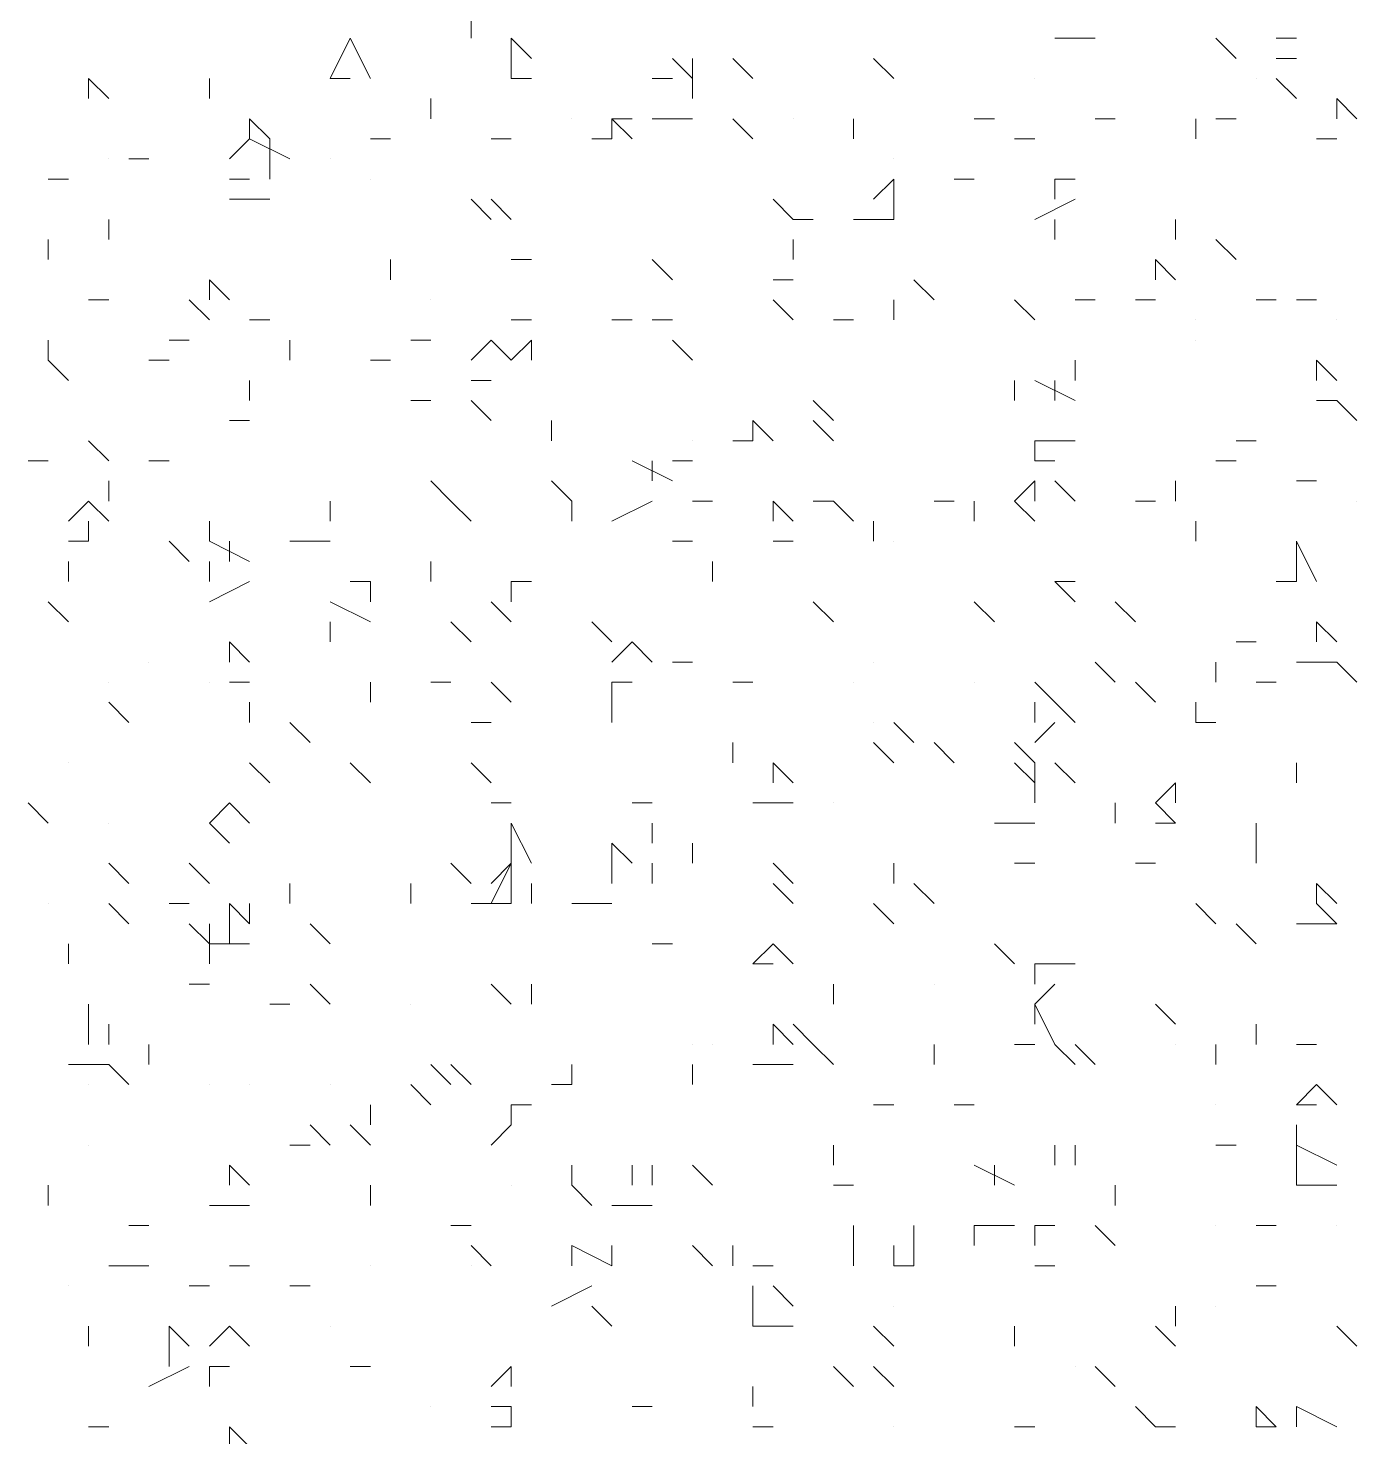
# Model space of a CAD drawing. Header units: millimetres. Extents: x 2928 to 3112, y 1220 to 1280.
# Drawn here: x 3000.1855 to 3000.4055, y 1264.6856 to 1264.919 of the extents above; entities that cross this region are included whole.
import ezdxf

# ---------------------------------------------------------------- set-up
doc = ezdxf.new("R2010")
doc.units = ezdxf.units.MM

msp = doc.modelspace()

# ---------------------------------------------------------------- linework, layer by layer
at = {"color": 92, "linetype": 'Continuous', "lineweight": 5, "true_color": 0x00b800}
for points in [[(3000.25883, 1264.91729), (3000.25883, 1264.92063), (3000.25883, 1264.92063)], [(3000.23883, 1264.91729), (3000.23549, 1264.91063), (3000.23549, 1264.91063)], [(3000.23883, 1264.91729), (3000.24216, 1264.91063), (3000.24216, 1264.91063)], [(3000.26549, 1264.91729), (3000.26883, 1264.91396), (3000.26883, 1264.91396)], [(3000.26549, 1264.91729), (3000.26549, 1264.91063), (3000.26549, 1264.91063)], [(3000.35549, 1264.91729), (3000.36216, 1264.91729), (3000.36216, 1264.91729)], [(3000.38549, 1264.91396), (3000.38216, 1264.91729), (3000.38216, 1264.91729)], [(3000.39549, 1264.91729), (3000.39216, 1264.91729), (3000.39216, 1264.91729)], [(3000.29216, 1264.91396), (3000.29549, 1264.91063), (3000.29549, 1264.91063)], [(3000.29549, 1264.91396), (3000.29549, 1264.90729), (3000.29549, 1264.90729)], [(3000.30549, 1264.91063), (3000.30216, 1264.91396), (3000.30216, 1264.91396)], [(3000.32883, 1264.91063), (3000.32549, 1264.91396), (3000.32549, 1264.91396)], [(3000.39216, 1264.91396), (3000.39549, 1264.91396), (3000.39549, 1264.91396)], [(3000.19549, 1264.90729), (3000.19549, 1264.91063), (3000.19549, 1264.91063)], [(3000.19883, 1264.90729), (3000.19549, 1264.91063), (3000.19549, 1264.91063)], [(3000.21549, 1264.90729), (3000.21549, 1264.91063), (3000.21549, 1264.91063)], [(3000.23549, 1264.91063), (3000.23883, 1264.91063), (3000.23883, 1264.91063)], [(3000.26549, 1264.91063), (3000.26883, 1264.91063), (3000.26883, 1264.91063)], [(3000.29216, 1264.91063), (3000.28883, 1264.91063), (3000.28883, 1264.91063)], [(3000.39549, 1264.90729), (3000.39216, 1264.91063), (3000.39216, 1264.91063)], [(3000.25216, 1264.90396), (3000.25216, 1264.90729), (3000.25216, 1264.90729)], [(3000.40216, 1264.90729), (3000.40216, 1264.90396), (3000.40216, 1264.90396)], [(3000.40216, 1264.90729), (3000.40216, 1264.90396), (3000.40216, 1264.90396)], [(3000.40549, 1264.90396), (3000.40216, 1264.90729), (3000.40216, 1264.90729)], [(3000.22216, 1264.90396), (3000.22549, 1264.90063), (3000.22549, 1264.90063)], [(3000.22216, 1264.90396), (3000.22216, 1264.90063), (3000.22216, 1264.90063)], [(3000.28216, 1264.90396), (3000.28549, 1264.90063), (3000.28549, 1264.90063)], [(3000.28216, 1264.90396), (3000.28216, 1264.90063), (3000.28216, 1264.90063)], [(3000.28216, 1264.90063), (3000.28216, 1264.90396), (3000.28216, 1264.90396)], [(3000.28549, 1264.90396), (3000.28216, 1264.90396), (3000.28216, 1264.90396)], [(3000.28883, 1264.90396), (3000.29549, 1264.90396), (3000.29549, 1264.90396)], [(3000.30549, 1264.90063), (3000.30216, 1264.90396), (3000.30216, 1264.90396)], [(3000.32216, 1264.90063), (3000.32216, 1264.90396), (3000.32216, 1264.90396)], [(3000.32216, 1264.90063), (3000.32216, 1264.90396), (3000.32216, 1264.90396)], [(3000.34549, 1264.90396), (3000.34216, 1264.90396), (3000.34216, 1264.90396)], [(3000.36549, 1264.90396), (3000.36216, 1264.90396), (3000.36216, 1264.90396)], [(3000.37883, 1264.90063), (3000.37883, 1264.90396), (3000.37883, 1264.90396)], [(3000.38549, 1264.90396), (3000.38216, 1264.90396), (3000.38216, 1264.90396)], [(3000.21883, 1264.89729), (3000.22216, 1264.90063), (3000.22216, 1264.90063)], [(3000.22216, 1264.90063), (3000.22883, 1264.89729), (3000.22883, 1264.89729)], [(3000.22549, 1264.90063), (3000.22549, 1264.89396), (3000.22549, 1264.89396)], [(3000.24549, 1264.90063), (3000.24216, 1264.90063), (3000.24216, 1264.90063)], [(3000.26549, 1264.90063), (3000.26216, 1264.90063), (3000.26216, 1264.90063)], [(3000.27883, 1264.90063), (3000.28216, 1264.90063), (3000.28216, 1264.90063)], [(3000.35216, 1264.90063), (3000.34883, 1264.90063), (3000.34883, 1264.90063)], [(3000.39883, 1264.90063), (3000.40216, 1264.90063), (3000.40216, 1264.90063)], [(3000.20549, 1264.89729), (3000.20216, 1264.89729), (3000.20216, 1264.89729)], [(3000.19216, 1264.89396), (3000.18882, 1264.89396), (3000.18882, 1264.89396)], [(3000.22216, 1264.89396), (3000.21883, 1264.89396), (3000.21883, 1264.89396)], [(3000.32883, 1264.89396), (3000.32549, 1264.89063), (3000.32549, 1264.89063)], [(3000.32883, 1264.89396), (3000.32883, 1264.88729), (3000.32883, 1264.88729)], [(3000.34216, 1264.89396), (3000.33883, 1264.89396), (3000.33883, 1264.89396)], [(3000.35549, 1264.89396), (3000.35883, 1264.89396), (3000.35883, 1264.89396)], [(3000.35549, 1264.89063), (3000.35549, 1264.89396), (3000.35549, 1264.89396)], [(3000.21883, 1264.89063), (3000.22549, 1264.89063), (3000.22549, 1264.89063)], [(3000.26216, 1264.88729), (3000.25883, 1264.89063), (3000.25883, 1264.89063)], [(3000.26549, 1264.88729), (3000.26216, 1264.89063), (3000.26216, 1264.89063)], [(3000.31216, 1264.88729), (3000.30883, 1264.89063), (3000.30883, 1264.89063)], [(3000.35216, 1264.88729), (3000.35883, 1264.89063), (3000.35883, 1264.89063)], [(3000.19883, 1264.88396), (3000.19883, 1264.88729), (3000.19883, 1264.88729)], [(3000.31549, 1264.88729), (3000.31216, 1264.88729), (3000.31216, 1264.88729)], [(3000.32216, 1264.88729), (3000.32883, 1264.88729), (3000.32883, 1264.88729)], [(3000.35549, 1264.88396), (3000.35549, 1264.88729), (3000.35549, 1264.88729)], [(3000.37549, 1264.88396), (3000.37549, 1264.88729), (3000.37549, 1264.88729)], [(3000.18882, 1264.88063), (3000.18882, 1264.88396), (3000.18882, 1264.88396)], [(3000.31216, 1264.88396), (3000.31216, 1264.88063), (3000.31216, 1264.88063)], [(3000.31216, 1264.88396), (3000.31216, 1264.88063), (3000.31216, 1264.88063)], [(3000.38549, 1264.88063), (3000.38216, 1264.88396), (3000.38216, 1264.88396)], [(3000.24549, 1264.87729), (3000.24549, 1264.88063), (3000.24549, 1264.88063)], [(3000.26883, 1264.88063), (3000.26549, 1264.88063), (3000.26549, 1264.88063)], [(3000.29216, 1264.87729), (3000.28883, 1264.88063), (3000.28883, 1264.88063)], [(3000.37216, 1264.88063), (3000.37549, 1264.87729), (3000.37549, 1264.87729)], [(3000.37216, 1264.88063), (3000.37216, 1264.87729), (3000.37216, 1264.87729)], [(3000.21549, 1264.87729), (3000.21883, 1264.87396), (3000.21883, 1264.87396)], [(3000.21549, 1264.87729), (3000.21549, 1264.87396), (3000.21549, 1264.87396)], [(3000.30883, 1264.87729), (3000.31216, 1264.87729), (3000.31216, 1264.87729)], [(3000.33549, 1264.87396), (3000.33216, 1264.87729), (3000.33216, 1264.87729)], [(3000.19883, 1264.87396), (3000.19549, 1264.87396), (3000.19549, 1264.87396)], [(3000.21216, 1264.87396), (3000.21549, 1264.87063), (3000.21549, 1264.87063)], [(3000.31216, 1264.87063), (3000.30883, 1264.87396), (3000.30883, 1264.87396)], [(3000.32883, 1264.87063), (3000.32883, 1264.87396), (3000.32883, 1264.87396)], [(3000.35216, 1264.87063), (3000.34883, 1264.87396), (3000.34883, 1264.87396)], [(3000.36216, 1264.87396), (3000.35883, 1264.87396), (3000.35883, 1264.87396)], [(3000.36883, 1264.87396), (3000.37216, 1264.87396), (3000.37216, 1264.87396)], [(3000.37216, 1264.87396), (3000.36883, 1264.87396), (3000.36883, 1264.87396)], [(3000.39216, 1264.87396), (3000.38883, 1264.87396), (3000.38883, 1264.87396)], [(3000.39883, 1264.87396), (3000.39549, 1264.87396), (3000.39549, 1264.87396)], [(3000.22549, 1264.87063), (3000.22216, 1264.87063), (3000.22216, 1264.87063)], [(3000.26549, 1264.87063), (3000.26883, 1264.87063), (3000.26883, 1264.87063)], [(3000.28549, 1264.87063), (3000.28216, 1264.87063), (3000.28216, 1264.87063)], [(3000.29216, 1264.87063), (3000.28883, 1264.87063), (3000.28883, 1264.87063)], [(3000.32216, 1264.87063), (3000.31883, 1264.87063), (3000.31883, 1264.87063)], [(3000.18882, 1264.86396), (3000.18882, 1264.86729), (3000.18882, 1264.86729)], [(3000.21216, 1264.86729), (3000.20883, 1264.86729), (3000.20883, 1264.86729)], [(3000.22883, 1264.86396), (3000.22883, 1264.86729), (3000.22883, 1264.86729)], [(3000.25216, 1264.86729), (3000.24883, 1264.86729), (3000.24883, 1264.86729)], [(3000.26216, 1264.86729), (3000.25883, 1264.86396), (3000.25883, 1264.86396)], [(3000.26216, 1264.86729), (3000.26549, 1264.86396), (3000.26549, 1264.86396)], [(3000.26549, 1264.86396), (3000.26883, 1264.86729), (3000.26883, 1264.86729)], [(3000.26883, 1264.86396), (3000.26883, 1264.86729), (3000.26883, 1264.86729)], [(3000.29549, 1264.86396), (3000.29216, 1264.86729), (3000.29216, 1264.86729)], [(3000.19216, 1264.86062), (3000.18882, 1264.86396), (3000.18882, 1264.86396)], [(3000.20883, 1264.86396), (3000.20549, 1264.86396), (3000.20549, 1264.86396)], [(3000.24549, 1264.86396), (3000.24216, 1264.86396), (3000.24216, 1264.86396)], [(3000.35883, 1264.86062), (3000.35883, 1264.86396), (3000.35883, 1264.86396)], [(3000.39883, 1264.86396), (3000.40216, 1264.86062), (3000.40216, 1264.86062)], [(3000.39883, 1264.86396), (3000.39883, 1264.86062), (3000.39883, 1264.86062)], [(3000.22216, 1264.86062), (3000.22216, 1264.85729), (3000.22216, 1264.85729)], [(3000.22216, 1264.86062), (3000.22216, 1264.85729), (3000.22216, 1264.85729)], [(3000.25883, 1264.86062), (3000.26216, 1264.86062), (3000.26216, 1264.86062)], [(3000.34883, 1264.85729), (3000.34883, 1264.86062), (3000.34883, 1264.86062)], [(3000.35216, 1264.86062), (3000.35883, 1264.85729), (3000.35883, 1264.85729)], [(3000.35549, 1264.86062), (3000.35549, 1264.85729), (3000.35549, 1264.85729)], [(3000.35549, 1264.85729), (3000.35549, 1264.86062), (3000.35549, 1264.86062)], [(3000.25216, 1264.85729), (3000.24883, 1264.85729), (3000.24883, 1264.85729)], [(3000.26216, 1264.85396), (3000.25883, 1264.85729), (3000.25883, 1264.85729)], [(3000.31883, 1264.85396), (3000.31549, 1264.85729), (3000.31549, 1264.85729)], [(3000.39883, 1264.85729), (3000.40216, 1264.85729), (3000.40216, 1264.85729)], [(3000.40549, 1264.85396), (3000.40216, 1264.85729), (3000.40216, 1264.85729)], [(3000.21883, 1264.85396), (3000.22216, 1264.85396), (3000.22216, 1264.85396)], [(3000.27216, 1264.85062), (3000.27216, 1264.85396), (3000.27216, 1264.85396)], [(3000.30549, 1264.85396), (3000.30883, 1264.85062), (3000.30883, 1264.85062)], [(3000.30549, 1264.85396), (3000.30549, 1264.85062), (3000.30549, 1264.85062)], [(3000.31883, 1264.85062), (3000.31549, 1264.85396), (3000.31549, 1264.85396)], [(3000.19883, 1264.84729), (3000.19549, 1264.85062), (3000.19549, 1264.85062)], [(3000.30216, 1264.85062), (3000.30549, 1264.85062), (3000.30549, 1264.85062)], [(3000.35216, 1264.85062), (3000.35883, 1264.85062), (3000.35883, 1264.85062)], [(3000.35216, 1264.85062), (3000.35216, 1264.84729), (3000.35216, 1264.84729)], [(3000.35216, 1264.85062), (3000.35883, 1264.85062), (3000.35883, 1264.85062)], [(3000.38883, 1264.85062), (3000.38549, 1264.85062), (3000.38549, 1264.85062)], [(3000.18882, 1264.84729), (3000.18549, 1264.84729), (3000.18549, 1264.84729)], [(3000.20883, 1264.84729), (3000.20549, 1264.84729), (3000.20549, 1264.84729)], [(3000.28549, 1264.84729), (3000.29216, 1264.84396), (3000.29216, 1264.84396)], [(3000.28883, 1264.84729), (3000.28883, 1264.84396), (3000.28883, 1264.84396)], [(3000.29549, 1264.84729), (3000.29216, 1264.84729), (3000.29216, 1264.84729)], [(3000.35216, 1264.84729), (3000.35549, 1264.84729), (3000.35549, 1264.84729)], [(3000.38549, 1264.84729), (3000.38216, 1264.84729), (3000.38216, 1264.84729)], [(3000.19883, 1264.84062), (3000.19883, 1264.84396), (3000.19883, 1264.84396)], [(3000.25549, 1264.84062), (3000.25216, 1264.84396), (3000.25216, 1264.84396)], [(3000.27549, 1264.84062), (3000.27216, 1264.84396), (3000.27216, 1264.84396)], [(3000.35216, 1264.84396), (3000.34883, 1264.84062), (3000.34883, 1264.84062)], [(3000.35216, 1264.84396), (3000.35216, 1264.84062), (3000.35216, 1264.84062)], [(3000.35883, 1264.84062), (3000.35549, 1264.84396), (3000.35549, 1264.84396)], [(3000.37549, 1264.84062), (3000.37549, 1264.84396), (3000.37549, 1264.84396)], [(3000.39883, 1264.84396), (3000.39549, 1264.84396), (3000.39549, 1264.84396)], [(3000.19549, 1264.84062), (3000.19216, 1264.83729), (3000.19216, 1264.83729)], [(3000.19549, 1264.84062), (3000.19883, 1264.83729), (3000.19883, 1264.83729)], [(3000.23549, 1264.83729), (3000.23549, 1264.84062), (3000.23549, 1264.84062)], [(3000.25883, 1264.83729), (3000.25549, 1264.84062), (3000.25549, 1264.84062)], [(3000.27549, 1264.83729), (3000.27549, 1264.84062), (3000.27549, 1264.84062)], [(3000.28216, 1264.83729), (3000.28883, 1264.84062), (3000.28883, 1264.84062)], [(3000.29883, 1264.84062), (3000.29549, 1264.84062), (3000.29549, 1264.84062)], [(3000.30883, 1264.84062), (3000.31216, 1264.83729), (3000.31216, 1264.83729)], [(3000.30883, 1264.84062), (3000.30883, 1264.83729), (3000.30883, 1264.83729)], [(3000.31883, 1264.84062), (3000.31549, 1264.84062), (3000.31549, 1264.84062)], [(3000.32216, 1264.83729), (3000.31883, 1264.84062), (3000.31883, 1264.84062)], [(3000.33883, 1264.84062), (3000.33549, 1264.84062), (3000.33549, 1264.84062)], [(3000.34216, 1264.83729), (3000.34216, 1264.84062), (3000.34216, 1264.84062)], [(3000.34883, 1264.84062), (3000.35216, 1264.83729), (3000.35216, 1264.83729)], [(3000.37216, 1264.84062), (3000.36883, 1264.84062), (3000.36883, 1264.84062)], [(3000.19549, 1264.83396), (3000.19549, 1264.83729), (3000.19549, 1264.83729)], [(3000.21549, 1264.83396), (3000.21549, 1264.83729), (3000.21549, 1264.83729)], [(3000.32549, 1264.83396), (3000.32549, 1264.83729), (3000.32549, 1264.83729)], [(3000.37883, 1264.83396), (3000.37883, 1264.83729), (3000.37883, 1264.83729)], [(3000.19216, 1264.83396), (3000.19549, 1264.83396), (3000.19549, 1264.83396)], [(3000.21216, 1264.83062), (3000.20883, 1264.83396), (3000.20883, 1264.83396)], [(3000.21549, 1264.83396), (3000.22216, 1264.83062), (3000.22216, 1264.83062)], [(3000.21883, 1264.83396), (3000.21883, 1264.83062), (3000.21883, 1264.83062)], [(3000.23216, 1264.83396), (3000.22883, 1264.83396), (3000.22883, 1264.83396)], [(3000.23549, 1264.83396), (3000.23216, 1264.83396), (3000.23216, 1264.83396)], [(3000.29549, 1264.83396), (3000.29216, 1264.83396), (3000.29216, 1264.83396)], [(3000.30883, 1264.83396), (3000.31216, 1264.83396), (3000.31216, 1264.83396)], [(3000.39549, 1264.83396), (3000.39883, 1264.82729), (3000.39883, 1264.82729)], [(3000.39549, 1264.83396), (3000.39549, 1264.82729), (3000.39549, 1264.82729)], [(3000.19216, 1264.82729), (3000.19216, 1264.83062), (3000.19216, 1264.83062)], [(3000.21549, 1264.82729), (3000.21549, 1264.83062), (3000.21549, 1264.83062)], [(3000.25216, 1264.82729), (3000.25216, 1264.83062), (3000.25216, 1264.83062)], [(3000.29883, 1264.82729), (3000.29883, 1264.83062), (3000.29883, 1264.83062)], [(3000.21549, 1264.82396), (3000.22216, 1264.82729), (3000.22216, 1264.82729)], [(3000.24216, 1264.82729), (3000.23883, 1264.82729), (3000.23883, 1264.82729)], [(3000.24216, 1264.82729), (3000.24216, 1264.82396), (3000.24216, 1264.82396)], [(3000.26549, 1264.82729), (3000.26883, 1264.82729), (3000.26883, 1264.82729)], [(3000.26549, 1264.82729), (3000.26549, 1264.82396), (3000.26549, 1264.82396)], [(3000.35883, 1264.82729), (3000.35549, 1264.82729), (3000.35549, 1264.82729)], [(3000.35883, 1264.82396), (3000.35549, 1264.82729), (3000.35549, 1264.82729)], [(3000.39216, 1264.82729), (3000.39549, 1264.82729), (3000.39549, 1264.82729)], [(3000.19216, 1264.82062), (3000.18882, 1264.82396), (3000.18882, 1264.82396)], [(3000.23549, 1264.82396), (3000.24216, 1264.82062), (3000.24216, 1264.82062)], [(3000.26549, 1264.82062), (3000.26216, 1264.82396), (3000.26216, 1264.82396)], [(3000.31883, 1264.82062), (3000.31549, 1264.82396), (3000.31549, 1264.82396)], [(3000.34549, 1264.82062), (3000.34216, 1264.82396), (3000.34216, 1264.82396)], [(3000.36883, 1264.82062), (3000.36549, 1264.82396), (3000.36549, 1264.82396)], [(3000.23549, 1264.81729), (3000.23549, 1264.82062), (3000.23549, 1264.82062)], [(3000.25883, 1264.81729), (3000.25549, 1264.82062), (3000.25549, 1264.82062)], [(3000.28216, 1264.81729), (3000.27883, 1264.82062), (3000.27883, 1264.82062)], [(3000.39883, 1264.82062), (3000.40216, 1264.81729), (3000.40216, 1264.81729)], [(3000.39883, 1264.82062), (3000.39883, 1264.81729), (3000.39883, 1264.81729)], [(3000.21883, 1264.81729), (3000.22216, 1264.81396), (3000.22216, 1264.81396)], [(3000.21883, 1264.81729), (3000.21883, 1264.81396), (3000.21883, 1264.81396)], [(3000.28549, 1264.81729), (3000.28216, 1264.81396), (3000.28216, 1264.81396)], [(3000.28549, 1264.81729), (3000.28883, 1264.81396), (3000.28883, 1264.81396)], [(3000.38883, 1264.81729), (3000.38549, 1264.81729), (3000.38549, 1264.81729)], [(3000.29549, 1264.81396), (3000.29216, 1264.81396), (3000.29216, 1264.81396)], [(3000.36549, 1264.81062), (3000.36216, 1264.81396), (3000.36216, 1264.81396)], [(3000.38216, 1264.81062), (3000.38216, 1264.81396), (3000.38216, 1264.81396)], [(3000.39549, 1264.81396), (3000.40216, 1264.81396), (3000.40216, 1264.81396)], [(3000.40549, 1264.81062), (3000.40216, 1264.81396), (3000.40216, 1264.81396)], [(3000.21883, 1264.81062), (3000.22216, 1264.81062), (3000.22216, 1264.81062)], [(3000.24216, 1264.80729), (3000.24216, 1264.81062), (3000.24216, 1264.81062)], [(3000.25549, 1264.81062), (3000.25216, 1264.81062), (3000.25216, 1264.81062)], [(3000.26549, 1264.80729), (3000.26216, 1264.81062), (3000.26216, 1264.81062)], [(3000.28216, 1264.81062), (3000.28549, 1264.81062), (3000.28549, 1264.81062)], [(3000.28216, 1264.80729), (3000.28216, 1264.81062), (3000.28216, 1264.81062)], [(3000.30549, 1264.81062), (3000.30216, 1264.81062), (3000.30216, 1264.81062)], [(3000.35216, 1264.81062), (3000.35883, 1264.80396), (3000.35883, 1264.80396)], [(3000.37216, 1264.80729), (3000.36883, 1264.81062), (3000.36883, 1264.81062)], [(3000.39216, 1264.81062), (3000.38883, 1264.81062), (3000.38883, 1264.81062)], [(3000.20216, 1264.80396), (3000.19883, 1264.80729), (3000.19883, 1264.80729)], [(3000.22216, 1264.80396), (3000.22216, 1264.80729), (3000.22216, 1264.80729)], [(3000.28216, 1264.80396), (3000.28216, 1264.80729), (3000.28216, 1264.80729)], [(3000.35216, 1264.80729), (3000.35216, 1264.80396), (3000.35216, 1264.80396)], [(3000.37883, 1264.80396), (3000.37883, 1264.80729), (3000.37883, 1264.80729)], [(3000.23216, 1264.80062), (3000.22883, 1264.80396), (3000.22883, 1264.80396)], [(3000.26216, 1264.80396), (3000.25883, 1264.80396), (3000.25883, 1264.80396)], [(3000.32883, 1264.80396), (3000.33216, 1264.80062), (3000.33216, 1264.80062)], [(3000.35216, 1264.80062), (3000.35549, 1264.80396), (3000.35549, 1264.80396)], [(3000.38216, 1264.80396), (3000.37883, 1264.80396), (3000.37883, 1264.80396)], [(3000.30216, 1264.79729), (3000.30216, 1264.80062), (3000.30216, 1264.80062)], [(3000.32549, 1264.80062), (3000.32883, 1264.79729), (3000.32883, 1264.79729)], [(3000.33883, 1264.79729), (3000.33549, 1264.80062), (3000.33549, 1264.80062)], [(3000.35216, 1264.79729), (3000.34883, 1264.80062), (3000.34883, 1264.80062)], [(3000.22549, 1264.79396), (3000.22216, 1264.79729), (3000.22216, 1264.79729)], [(3000.24216, 1264.79396), (3000.23883, 1264.79729), (3000.23883, 1264.79729)], [(3000.26216, 1264.79396), (3000.25883, 1264.79729), (3000.25883, 1264.79729)], [(3000.30883, 1264.79729), (3000.31216, 1264.79396), (3000.31216, 1264.79396)], [(3000.30883, 1264.79729), (3000.30883, 1264.79396), (3000.30883, 1264.79396)], [(3000.34883, 1264.79729), (3000.35216, 1264.79396), (3000.35216, 1264.79396)], [(3000.35216, 1264.79729), (3000.35216, 1264.79062), (3000.35216, 1264.79062)], [(3000.35883, 1264.79396), (3000.35549, 1264.79729), (3000.35549, 1264.79729)], [(3000.39549, 1264.79396), (3000.39549, 1264.79729), (3000.39549, 1264.79729)], [(3000.37549, 1264.79396), (3000.37216, 1264.79062), (3000.37216, 1264.79062)], [(3000.37549, 1264.79396), (3000.37549, 1264.79062), (3000.37549, 1264.79062)], [(3000.18882, 1264.78729), (3000.18549, 1264.79062), (3000.18549, 1264.79062)], [(3000.21883, 1264.79062), (3000.21549, 1264.78729), (3000.21549, 1264.78729)], [(3000.21883, 1264.79062), (3000.22216, 1264.78729), (3000.22216, 1264.78729)], [(3000.26549, 1264.79062), (3000.26216, 1264.79062), (3000.26216, 1264.79062)], [(3000.28883, 1264.79062), (3000.28549, 1264.79062), (3000.28549, 1264.79062)], [(3000.30549, 1264.79062), (3000.31216, 1264.79062), (3000.31216, 1264.79062)], [(3000.30883, 1264.79062), (3000.30549, 1264.79062), (3000.30549, 1264.79062)], [(3000.36549, 1264.78729), (3000.36549, 1264.79062), (3000.36549, 1264.79062)], [(3000.37216, 1264.79062), (3000.37549, 1264.78729), (3000.37549, 1264.78729)], [(3000.21549, 1264.78729), (3000.21883, 1264.78396), (3000.21883, 1264.78396)], [(3000.26549, 1264.78729), (3000.26883, 1264.78062), (3000.26883, 1264.78062)], [(3000.26549, 1264.78729), (3000.26549, 1264.78062), (3000.26549, 1264.78062)], [(3000.28883, 1264.78396), (3000.28883, 1264.78729), (3000.28883, 1264.78729)], [(3000.34549, 1264.78729), (3000.35216, 1264.78729), (3000.35216, 1264.78729)], [(3000.37549, 1264.78729), (3000.37216, 1264.78729), (3000.37216, 1264.78729)], [(3000.38883, 1264.78396), (3000.38883, 1264.78729), (3000.38883, 1264.78729)], [(3000.26549, 1264.78062), (3000.26549, 1264.78396), (3000.26549, 1264.78396)], [(3000.28216, 1264.78396), (3000.28549, 1264.78062), (3000.28549, 1264.78062)], [(3000.28216, 1264.78396), (3000.28216, 1264.77729), (3000.28216, 1264.77729)], [(3000.29549, 1264.78062), (3000.29549, 1264.78396), (3000.29549, 1264.78396)], [(3000.38883, 1264.78062), (3000.38883, 1264.78396), (3000.38883, 1264.78396)], [(3000.20216, 1264.77729), (3000.19883, 1264.78062), (3000.19883, 1264.78062)], [(3000.21549, 1264.77729), (3000.21216, 1264.78062), (3000.21216, 1264.78062)], [(3000.25883, 1264.77729), (3000.25549, 1264.78062), (3000.25549, 1264.78062)], [(3000.26216, 1264.77729), (3000.26549, 1264.78062), (3000.26549, 1264.78062)], [(3000.26549, 1264.78062), (3000.26216, 1264.77396), (3000.26216, 1264.77396)], [(3000.26549, 1264.78062), (3000.26549, 1264.77396), (3000.26549, 1264.77396)], [(3000.28883, 1264.77729), (3000.28883, 1264.78062), (3000.28883, 1264.78062)], [(3000.31216, 1264.77729), (3000.30883, 1264.78062), (3000.30883, 1264.78062)], [(3000.32883, 1264.77729), (3000.32883, 1264.78062), (3000.32883, 1264.78062)], [(3000.35216, 1264.78062), (3000.34883, 1264.78062), (3000.34883, 1264.78062)], [(3000.37216, 1264.78062), (3000.36883, 1264.78062), (3000.36883, 1264.78062)], [(3000.22883, 1264.77396), (3000.22883, 1264.77729), (3000.22883, 1264.77729)], [(3000.24883, 1264.77396), (3000.24883, 1264.77729), (3000.24883, 1264.77729)], [(3000.26883, 1264.77396), (3000.26883, 1264.77729), (3000.26883, 1264.77729)], [(3000.31216, 1264.77396), (3000.30883, 1264.77729), (3000.30883, 1264.77729)], [(3000.33549, 1264.77396), (3000.33216, 1264.77729), (3000.33216, 1264.77729)], [(3000.39883, 1264.77729), (3000.40216, 1264.77396), (3000.40216, 1264.77396)], [(3000.39883, 1264.77729), (3000.39883, 1264.77396), (3000.39883, 1264.77396)], [(3000.20216, 1264.77062), (3000.19883, 1264.77396), (3000.19883, 1264.77396)], [(3000.21216, 1264.77396), (3000.20883, 1264.77396), (3000.20883, 1264.77396)], [(3000.21883, 1264.77396), (3000.22216, 1264.77062), (3000.22216, 1264.77062)], [(3000.21883, 1264.77396), (3000.21883, 1264.76729), (3000.21883, 1264.76729)], [(3000.22216, 1264.77062), (3000.22216, 1264.77396), (3000.22216, 1264.77396)], [(3000.25883, 1264.77396), (3000.26549, 1264.77396), (3000.26549, 1264.77396)], [(3000.27549, 1264.77396), (3000.28216, 1264.77396), (3000.28216, 1264.77396)], [(3000.32883, 1264.77062), (3000.32549, 1264.77396), (3000.32549, 1264.77396)], [(3000.38216, 1264.77062), (3000.37883, 1264.77396), (3000.37883, 1264.77396)], [(3000.40216, 1264.77062), (3000.39883, 1264.77396), (3000.39883, 1264.77396)], [(3000.21216, 1264.77062), (3000.21549, 1264.76729), (3000.21549, 1264.76729)], [(3000.21549, 1264.77062), (3000.21549, 1264.76396), (3000.21549, 1264.76396)], [(3000.23549, 1264.76729), (3000.23216, 1264.77062), (3000.23216, 1264.77062)], [(3000.38883, 1264.76729), (3000.38549, 1264.77062), (3000.38549, 1264.77062)], [(3000.39549, 1264.77062), (3000.40216, 1264.77062), (3000.40216, 1264.77062)], [(3000.19216, 1264.76396), (3000.19216, 1264.76729), (3000.19216, 1264.76729)], [(3000.21549, 1264.76729), (3000.22216, 1264.76729), (3000.22216, 1264.76729)], [(3000.29216, 1264.76729), (3000.28883, 1264.76729), (3000.28883, 1264.76729)], [(3000.30883, 1264.76729), (3000.30549, 1264.76396), (3000.30549, 1264.76396)], [(3000.30883, 1264.76729), (3000.31216, 1264.76396), (3000.31216, 1264.76396)], [(3000.31216, 1264.76396), (3000.30883, 1264.76729), (3000.30883, 1264.76729)], [(3000.34883, 1264.76396), (3000.34549, 1264.76729), (3000.34549, 1264.76729)], [(3000.30549, 1264.76396), (3000.30883, 1264.76396), (3000.30883, 1264.76396)], [(3000.35216, 1264.76396), (3000.35549, 1264.76396), (3000.35549, 1264.76396)], [(3000.35216, 1264.76396), (3000.35216, 1264.76062), (3000.35216, 1264.76062)], [(3000.35883, 1264.76396), (3000.35549, 1264.76396), (3000.35549, 1264.76396)], [(3000.35883, 1264.76396), (3000.35549, 1264.76396), (3000.35549, 1264.76396)], [(3000.21216, 1264.76062), (3000.21549, 1264.76062), (3000.21549, 1264.76062)], [(3000.23549, 1264.75729), (3000.23216, 1264.76062), (3000.23216, 1264.76062)], [(3000.26549, 1264.75729), (3000.26216, 1264.76062), (3000.26216, 1264.76062)], [(3000.26883, 1264.75729), (3000.26883, 1264.76062), (3000.26883, 1264.76062)], [(3000.31883, 1264.75729), (3000.31883, 1264.76062), (3000.31883, 1264.76062)], [(3000.35216, 1264.75729), (3000.35549, 1264.76062), (3000.35549, 1264.76062)], [(3000.19549, 1264.75396), (3000.19549, 1264.75729), (3000.19549, 1264.75729)], [(3000.22883, 1264.75729), (3000.22549, 1264.75729), (3000.22549, 1264.75729)], [(3000.35216, 1264.75729), (3000.35549, 1264.75062), (3000.35549, 1264.75062)], [(3000.35216, 1264.75729), (3000.35216, 1264.75396), (3000.35216, 1264.75396)], [(3000.37549, 1264.75396), (3000.37216, 1264.75729), (3000.37216, 1264.75729)], [(3000.19549, 1264.75396), (3000.19549, 1264.75062), (3000.19549, 1264.75062)], [(3000.19883, 1264.75396), (3000.19883, 1264.75062), (3000.19883, 1264.75062)], [(3000.30883, 1264.75396), (3000.31216, 1264.75062), (3000.31216, 1264.75062)], [(3000.30883, 1264.75396), (3000.30883, 1264.75062), (3000.30883, 1264.75062)], [(3000.31549, 1264.75062), (3000.31216, 1264.75396), (3000.31216, 1264.75396)], [(3000.38883, 1264.75062), (3000.38883, 1264.75396), (3000.38883, 1264.75396)], [(3000.20549, 1264.74729), (3000.20549, 1264.75062), (3000.20549, 1264.75062)], [(3000.31883, 1264.74729), (3000.31549, 1264.75062), (3000.31549, 1264.75062)], [(3000.33549, 1264.74729), (3000.33549, 1264.75062), (3000.33549, 1264.75062)], [(3000.34883, 1264.75062), (3000.35216, 1264.75062), (3000.35216, 1264.75062)], [(3000.35883, 1264.74729), (3000.35549, 1264.75062), (3000.35549, 1264.75062)], [(3000.36216, 1264.74729), (3000.35883, 1264.75062), (3000.35883, 1264.75062)], [(3000.38216, 1264.74729), (3000.38216, 1264.75062), (3000.38216, 1264.75062)], [(3000.39883, 1264.75062), (3000.39549, 1264.75062), (3000.39549, 1264.75062)], [(3000.19216, 1264.74729), (3000.19883, 1264.74729), (3000.19883, 1264.74729)], [(3000.20216, 1264.74396), (3000.19883, 1264.74729), (3000.19883, 1264.74729)], [(3000.25549, 1264.74396), (3000.25216, 1264.74729), (3000.25216, 1264.74729)], [(3000.25883, 1264.74396), (3000.25549, 1264.74729), (3000.25549, 1264.74729)], [(3000.27549, 1264.74396), (3000.27549, 1264.74729), (3000.27549, 1264.74729)], [(3000.29549, 1264.74396), (3000.29549, 1264.74729), (3000.29549, 1264.74729)], [(3000.30549, 1264.74729), (3000.31216, 1264.74729), (3000.31216, 1264.74729)], [(3000.25216, 1264.74062), (3000.24883, 1264.74396), (3000.24883, 1264.74396)], [(3000.27549, 1264.74396), (3000.27216, 1264.74396), (3000.27216, 1264.74396)], [(3000.39883, 1264.74396), (3000.39549, 1264.74062), (3000.39549, 1264.74062)], [(3000.39883, 1264.74396), (3000.40216, 1264.74062), (3000.40216, 1264.74062)], [(3000.24216, 1264.74062), (3000.24216, 1264.73729), (3000.24216, 1264.73729)], [(3000.26549, 1264.74062), (3000.26883, 1264.74062), (3000.26883, 1264.74062)], [(3000.26549, 1264.74062), (3000.26549, 1264.73729), (3000.26549, 1264.73729)], [(3000.32883, 1264.74062), (3000.32549, 1264.74062), (3000.32549, 1264.74062)], [(3000.34216, 1264.74062), (3000.33883, 1264.74062), (3000.33883, 1264.74062)], [(3000.39549, 1264.74062), (3000.39883, 1264.74062), (3000.39883, 1264.74062)], [(3000.23549, 1264.73396), (3000.23216, 1264.73729), (3000.23216, 1264.73729)], [(3000.23883, 1264.73729), (3000.24216, 1264.73396), (3000.24216, 1264.73396)], [(3000.26216, 1264.73396), (3000.26549, 1264.73729), (3000.26549, 1264.73729)], [(3000.39549, 1264.73396), (3000.39549, 1264.73729), (3000.39549, 1264.73729)], [(3000.23216, 1264.73396), (3000.22883, 1264.73396), (3000.22883, 1264.73396)], [(3000.31883, 1264.73062), (3000.31883, 1264.73396), (3000.31883, 1264.73396)], [(3000.35549, 1264.73062), (3000.35549, 1264.73396), (3000.35549, 1264.73396)], [(3000.35883, 1264.73062), (3000.35883, 1264.73396), (3000.35883, 1264.73396)], [(3000.38549, 1264.73396), (3000.38216, 1264.73396), (3000.38216, 1264.73396)], [(3000.39549, 1264.73396), (3000.40216, 1264.73062), (3000.40216, 1264.73062)], [(3000.39549, 1264.73396), (3000.39549, 1264.72729), (3000.39549, 1264.72729)], [(3000.21883, 1264.73062), (3000.22216, 1264.72729), (3000.22216, 1264.72729)], [(3000.21883, 1264.73062), (3000.21883, 1264.72729), (3000.21883, 1264.72729)], [(3000.27549, 1264.72729), (3000.27549, 1264.73062), (3000.27549, 1264.73062)], [(3000.28549, 1264.73062), (3000.28549, 1264.72729), (3000.28549, 1264.72729)], [(3000.28883, 1264.73062), (3000.28883, 1264.72729), (3000.28883, 1264.72729)], [(3000.29883, 1264.72729), (3000.29549, 1264.73062), (3000.29549, 1264.73062)], [(3000.34216, 1264.73062), (3000.34883, 1264.72729), (3000.34883, 1264.72729)], [(3000.34549, 1264.73062), (3000.34549, 1264.72729), (3000.34549, 1264.72729)], [(3000.18882, 1264.72396), (3000.18882, 1264.72729), (3000.18882, 1264.72729)], [(3000.24216, 1264.72396), (3000.24216, 1264.72729), (3000.24216, 1264.72729)], [(3000.27883, 1264.72396), (3000.27549, 1264.72729), (3000.27549, 1264.72729)], [(3000.32216, 1264.72729), (3000.31883, 1264.72729), (3000.31883, 1264.72729)], [(3000.36549, 1264.72396), (3000.36549, 1264.72729), (3000.36549, 1264.72729)], [(3000.39549, 1264.72729), (3000.40216, 1264.72729), (3000.40216, 1264.72729)], [(3000.21549, 1264.72396), (3000.22216, 1264.72396), (3000.22216, 1264.72396)], [(3000.28216, 1264.72396), (3000.28883, 1264.72396), (3000.28883, 1264.72396)], [(3000.20549, 1264.72062), (3000.20216, 1264.72062), (3000.20216, 1264.72062)], [(3000.25883, 1264.72062), (3000.25549, 1264.72062), (3000.25549, 1264.72062)], [(3000.32216, 1264.71729), (3000.32216, 1264.72062), (3000.32216, 1264.72062)], [(3000.33216, 1264.72062), (3000.33216, 1264.71396), (3000.33216, 1264.71396)], [(3000.34216, 1264.72062), (3000.34883, 1264.72062), (3000.34883, 1264.72062)], [(3000.34216, 1264.71729), (3000.34216, 1264.72062), (3000.34216, 1264.72062)], [(3000.35216, 1264.72062), (3000.35549, 1264.72062), (3000.35549, 1264.72062)], [(3000.35216, 1264.72062), (3000.35216, 1264.71729), (3000.35216, 1264.71729)], [(3000.36549, 1264.71729), (3000.36216, 1264.72062), (3000.36216, 1264.72062)], [(3000.39216, 1264.72062), (3000.38883, 1264.72062), (3000.38883, 1264.72062)], [(3000.26216, 1264.71396), (3000.25883, 1264.71729), (3000.25883, 1264.71729)], [(3000.27549, 1264.71729), (3000.28216, 1264.71396), (3000.28216, 1264.71396)], [(3000.27549, 1264.71729), (3000.27549, 1264.71396), (3000.27549, 1264.71396)], [(3000.28216, 1264.71396), (3000.28216, 1264.71729), (3000.28216, 1264.71729)], [(3000.29883, 1264.71396), (3000.29549, 1264.71729), (3000.29549, 1264.71729)], [(3000.30216, 1264.71396), (3000.30216, 1264.71729), (3000.30216, 1264.71729)], [(3000.32216, 1264.71396), (3000.32216, 1264.71729), (3000.32216, 1264.71729)], [(3000.32883, 1264.71729), (3000.32883, 1264.71396), (3000.32883, 1264.71396)], [(3000.20216, 1264.71396), (3000.19883, 1264.71396), (3000.19883, 1264.71396)], [(3000.20549, 1264.71396), (3000.20216, 1264.71396), (3000.20216, 1264.71396)], [(3000.22216, 1264.71396), (3000.21883, 1264.71396), (3000.21883, 1264.71396)], [(3000.30883, 1264.71396), (3000.30549, 1264.71396), (3000.30549, 1264.71396)], [(3000.32883, 1264.71396), (3000.33216, 1264.71396), (3000.33216, 1264.71396)], [(3000.35216, 1264.71396), (3000.35549, 1264.71396), (3000.35549, 1264.71396)], [(3000.21549, 1264.71062), (3000.21216, 1264.71062), (3000.21216, 1264.71062)], [(3000.23216, 1264.71062), (3000.22883, 1264.71062), (3000.22883, 1264.71062)], [(3000.27216, 1264.70729), (3000.27883, 1264.71062), (3000.27883, 1264.71062)], [(3000.30549, 1264.71062), (3000.30549, 1264.70396), (3000.30549, 1264.70396)], [(3000.30883, 1264.71062), (3000.31216, 1264.70729), (3000.31216, 1264.70729)], [(3000.39216, 1264.71062), (3000.38883, 1264.71062), (3000.38883, 1264.71062)], [(3000.28216, 1264.70396), (3000.27883, 1264.70729), (3000.27883, 1264.70729)], [(3000.37549, 1264.70729), (3000.37549, 1264.70396), (3000.37549, 1264.70396)], [(3000.37549, 1264.70729), (3000.37549, 1264.70396), (3000.37549, 1264.70396)], [(3000.19549, 1264.70062), (3000.19549, 1264.70396), (3000.19549, 1264.70396)], [(3000.20883, 1264.70396), (3000.21216, 1264.70062), (3000.21216, 1264.70062)], [(3000.20883, 1264.70396), (3000.20883, 1264.69729), (3000.20883, 1264.69729)], [(3000.21883, 1264.70396), (3000.21549, 1264.70062), (3000.21549, 1264.70062)], [(3000.21883, 1264.70396), (3000.22216, 1264.70062), (3000.22216, 1264.70062)], [(3000.30549, 1264.70396), (3000.31216, 1264.70396), (3000.31216, 1264.70396)], [(3000.32883, 1264.70062), (3000.32549, 1264.70396), (3000.32549, 1264.70396)], [(3000.34883, 1264.70062), (3000.34883, 1264.70396), (3000.34883, 1264.70396)], [(3000.37216, 1264.70396), (3000.37549, 1264.70062), (3000.37549, 1264.70062)], [(3000.40549, 1264.70062), (3000.40216, 1264.70396), (3000.40216, 1264.70396)], [(3000.20549, 1264.69396), (3000.21216, 1264.69729), (3000.21216, 1264.69729)], [(3000.21549, 1264.69729), (3000.21883, 1264.69729), (3000.21883, 1264.69729)], [(3000.21549, 1264.69396), (3000.21549, 1264.69729), (3000.21549, 1264.69729)], [(3000.24216, 1264.69729), (3000.23883, 1264.69729), (3000.23883, 1264.69729)], [(3000.26549, 1264.69729), (3000.26216, 1264.69396), (3000.26216, 1264.69396)], [(3000.26549, 1264.69396), (3000.26549, 1264.69729), (3000.26549, 1264.69729)], [(3000.32216, 1264.69396), (3000.31883, 1264.69729), (3000.31883, 1264.69729)], [(3000.32883, 1264.69396), (3000.32549, 1264.69729), (3000.32549, 1264.69729)], [(3000.36549, 1264.69396), (3000.36216, 1264.69729), (3000.36216, 1264.69729)], [(3000.30549, 1264.69062), (3000.30549, 1264.69396), (3000.30549, 1264.69396)], [(3000.26216, 1264.69062), (3000.26549, 1264.69062), (3000.26549, 1264.69062)], [(3000.26549, 1264.69062), (3000.26216, 1264.69062), (3000.26216, 1264.69062)], [(3000.26549, 1264.69062), (3000.26549, 1264.68729), (3000.26549, 1264.68729)], [(3000.28883, 1264.69062), (3000.28549, 1264.69062), (3000.28549, 1264.69062)], [(3000.37216, 1264.68729), (3000.36883, 1264.69062), (3000.36883, 1264.69062)], [(3000.38883, 1264.68729), (3000.38883, 1264.69062), (3000.38883, 1264.69062)], [(3000.39216, 1264.68729), (3000.38883, 1264.69062), (3000.38883, 1264.69062)], [(3000.39549, 1264.69062), (3000.40216, 1264.68729), (3000.40216, 1264.68729)], [(3000.39549, 1264.69062), (3000.39549, 1264.68729), (3000.39549, 1264.68729)], [(3000.19883, 1264.68729), (3000.19549, 1264.68729), (3000.19549, 1264.68729)], [(3000.21883, 1264.68729), (3000.22216, 1264.68396), (3000.22216, 1264.68396)], [(3000.21883, 1264.68729), (3000.21883, 1264.68062), (3000.21883, 1264.68062)], [(3000.26216, 1264.68729), (3000.26549, 1264.68729), (3000.26549, 1264.68729)], [(3000.30883, 1264.68729), (3000.30549, 1264.68729), (3000.30549, 1264.68729)], [(3000.35216, 1264.68729), (3000.34883, 1264.68729), (3000.34883, 1264.68729)], [(3000.37549, 1264.68729), (3000.37216, 1264.68729), (3000.37216, 1264.68729)], [(3000.39216, 1264.68729), (3000.38883, 1264.68729), (3000.38883, 1264.68729)]]:
    msp.add_lwpolyline(points, dxfattribs=at)
for points in [[(3000.39549, 1264.91729), (3000.39549, 1264.91729)], [(3000.35216, 1264.91063), (3000.35216, 1264.91063)], [(3000.38883, 1264.91063), (3000.38883, 1264.91063)], [(3000.27549, 1264.90396), (3000.27549, 1264.90396)], [(3000.31216, 1264.90396), (3000.31216, 1264.90396)], [(3000.22216, 1264.90063), (3000.22216, 1264.90063)], [(3000.19883, 1264.89729), (3000.19883, 1264.89729)], [(3000.22883, 1264.89729), (3000.22883, 1264.89729)], [(3000.23549, 1264.89729), (3000.23549, 1264.89729)], [(3000.32883, 1264.89729), (3000.32883, 1264.89729)], [(3000.24216, 1264.89396), (3000.24216, 1264.89396)], [(3000.35549, 1264.89396), (3000.35549, 1264.89396)], [(3000.25216, 1264.87396), (3000.25216, 1264.87396)], [(3000.26549, 1264.87063), (3000.26549, 1264.87063)], [(3000.26883, 1264.87063), (3000.26883, 1264.87063)], [(3000.32216, 1264.87063), (3000.32216, 1264.87063)], [(3000.37883, 1264.87063), (3000.37883, 1264.87063)], [(3000.40216, 1264.87063), (3000.40216, 1264.87063)], [(3000.22883, 1264.86729), (3000.22883, 1264.86729)], [(3000.37883, 1264.86729), (3000.37883, 1264.86729)], [(3000.29549, 1264.85062), (3000.29549, 1264.85062)], [(3000.40549, 1264.84062), (3000.40549, 1264.84062)], [(3000.32883, 1264.83396), (3000.32883, 1264.83396)], [(3000.26549, 1264.82062), (3000.26549, 1264.82062)], [(3000.20549, 1264.81396), (3000.20549, 1264.81396)], [(3000.32549, 1264.81396), (3000.32549, 1264.81396)], [(3000.19883, 1264.81062), (3000.19883, 1264.81062)], [(3000.21549, 1264.81062), (3000.21549, 1264.81062)], [(3000.32216, 1264.81062), (3000.32216, 1264.81062)], [(3000.34216, 1264.81062), (3000.34216, 1264.81062)], [(3000.32549, 1264.80396), (3000.32549, 1264.80396)], [(3000.32883, 1264.80396), (3000.32883, 1264.80396)], [(3000.19216, 1264.79729), (3000.19216, 1264.79729)], [(3000.31883, 1264.79062), (3000.31883, 1264.79062)], [(3000.19883, 1264.78729), (3000.19883, 1264.78729)], [(3000.18882, 1264.77396), (3000.18882, 1264.77396)], [(3000.33549, 1264.76062), (3000.33549, 1264.76062)], [(3000.24883, 1264.75729), (3000.24883, 1264.75729)], [(3000.29549, 1264.75062), (3000.29549, 1264.75062)], [(3000.29883, 1264.75062), (3000.29883, 1264.75062)], [(3000.37549, 1264.75062), (3000.37549, 1264.75062)], [(3000.19549, 1264.74396), (3000.19549, 1264.74396)], [(3000.21549, 1264.74396), (3000.21549, 1264.74396)], [(3000.22216, 1264.74396), (3000.22216, 1264.74396)], [(3000.23549, 1264.74396), (3000.23549, 1264.74396)], [(3000.24216, 1264.74062), (3000.24216, 1264.74062)], [(3000.38216, 1264.74062), (3000.38216, 1264.74062)], [(3000.19549, 1264.73396), (3000.19549, 1264.73396)], [(3000.26549, 1264.72729), (3000.26549, 1264.72729)], [(3000.38216, 1264.72062), (3000.38216, 1264.72062)], [(3000.38216, 1264.72062), (3000.38216, 1264.72062)], [(3000.40216, 1264.72062), (3000.40216, 1264.72062)], [(3000.24216, 1264.71396), (3000.24216, 1264.71396)], [(3000.25883, 1264.71396), (3000.25883, 1264.71396)], [(3000.30216, 1264.71396), (3000.30216, 1264.71396)], [(3000.19216, 1264.71062), (3000.19216, 1264.71062)], [(3000.32883, 1264.70729), (3000.32883, 1264.70729)], [(3000.38216, 1264.70729), (3000.38216, 1264.70729)], [(3000.23549, 1264.70396), (3000.23549, 1264.70396)], [(3000.26549, 1264.69729), (3000.26549, 1264.69729)], [(3000.35883, 1264.69729), (3000.35883, 1264.69729)], [(3000.25216, 1264.69062), (3000.25216, 1264.69062)], [(3000.32883, 1264.68729), (3000.32883, 1264.68729)], [(3000.34883, 1264.68729), (3000.34883, 1264.68729)]]:
    msp.add_lwpolyline(points, close=True, dxfattribs=at)

doc.saveas('drawing.dxf')
